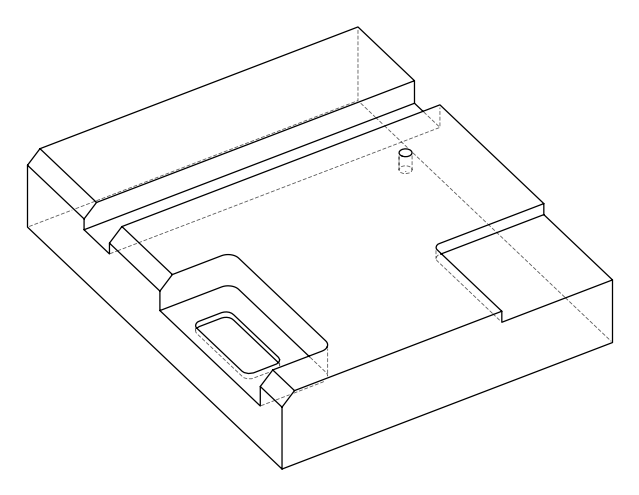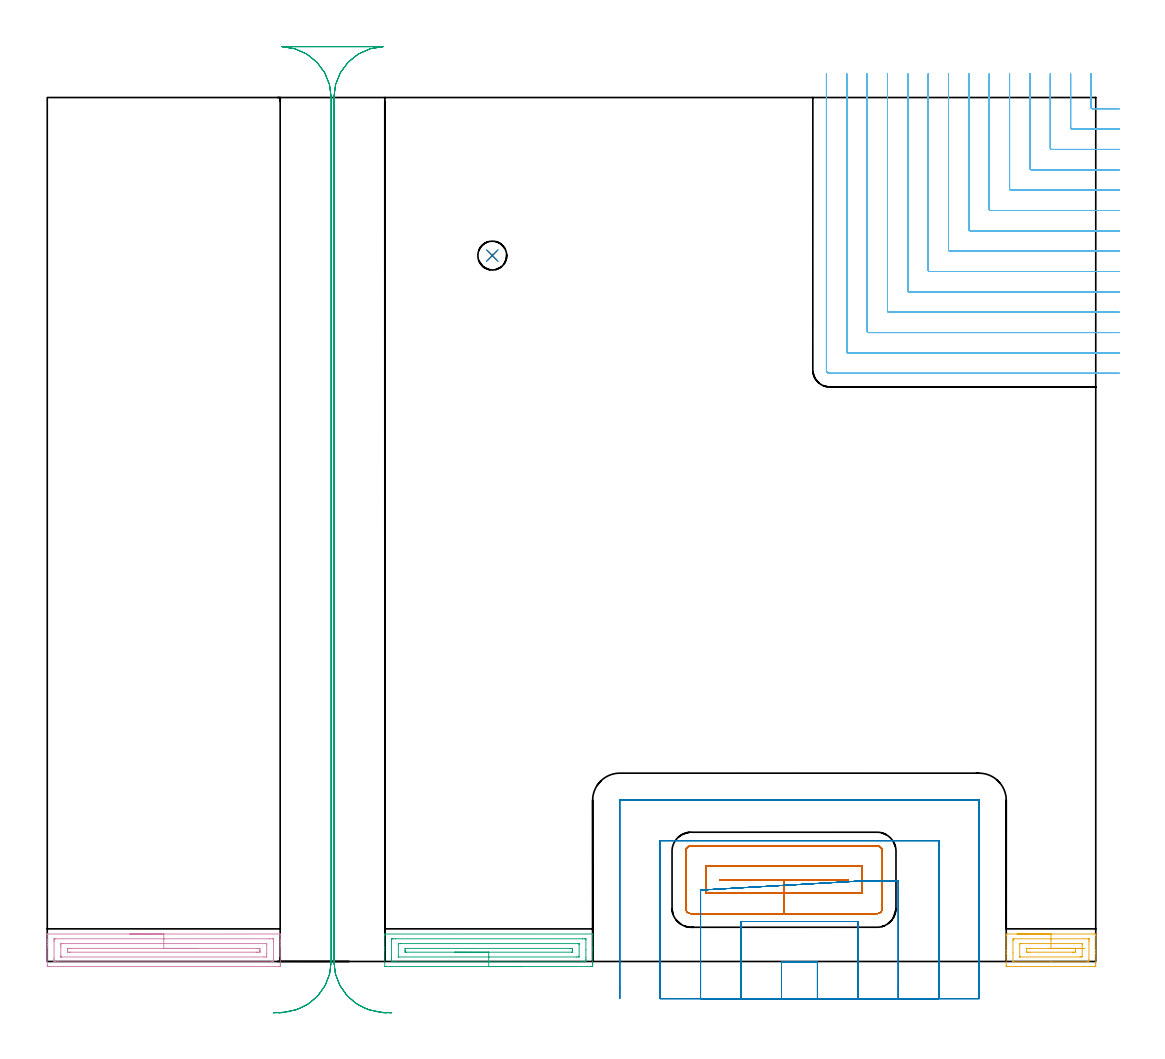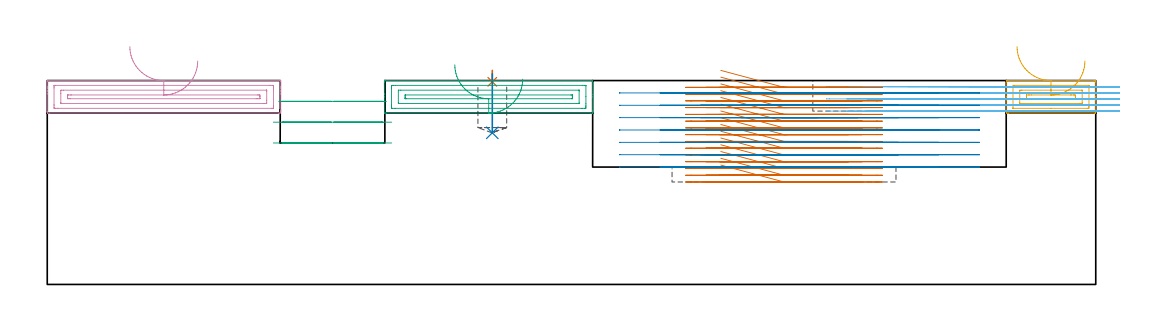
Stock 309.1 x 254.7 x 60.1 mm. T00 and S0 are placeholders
(PLAN: 9 operations, 5 tool changes, 52.2 min)
(1 SPOT_DRILL | STEP1POCKET | NXT0321_9005460120000 | 0.03 min | 0 mm3)
(2 DRILL_BLIND_HOLE_INTO_CENTER | STEP1POCKET | NXT0301_056 | 0.07 min | 812 mm3)
(3 AREA_MILL | FG_CHAMFER_SURFACE | UGT0205_001 | 2.16 min | 3353 mm3)
(4 AREA_MILL_1 | FG_CHAMFER_SURFACE_1 | UGT0205_001 | 2.4 min | 3428 mm3)
(5 AREA_MILL_2 | FG_CHAMFER_SURFACE_2 | UGT0205_001 | 1.04 min | 1481 mm3)
(6 MILL_CORNER_NOTCH_RECTANGULAR | CORNER_NOTCH_RECTANGULAR | NXT0201_009 | Follow Part, ap 2, ae 75% | 15.05 min | 63983 mm3)
(7 MILL_RECTANGULAR_POCKET | POCKET_RECTANGULAR_STRAIGHT | NXT0201_009 | Follow Part, ap 2, ae 75% | 11.64 min | 54462 mm3)
(8 MILL_SLOT | SLOT_PARTIAL_RECTANGULAR | UGT0201_134 | Follow Part, ap 3.975, ae 75% | 15.97 min | 124848 mm3)
(9 MILL_RECTANGULAR_SLOT | SLOT_RECTANGULAR | UGT0201_018 | Follow Part, ap 7.5, ae 75% | 3.86 min | 143843 mm3)
(TOOL NXT0321_9005460120000 | NC Spot Drill, 142deg, 12mm, Carbide, Uncoated | D12 PA142 FL30 Z2)
(TOOL NXT0301_056 | Carbide Drill 8.5mm [860.1-0850-026A1-MM 2214] | D8.5 PA140 FL47 Z2)
(TOOL UGT0205_001 | Chamfer Mill 20 x 3 x 45 deg. | D20 FL50 Z2)
(TOOL NXT0201_009 | ENDMILL 8mm [2P460-0800-NA 1630] | D8 FL26 Z6)
(TOOL UGT0201_134 | Carbide End Mill 15.9 | D15.9 FL30 Z4)
(TOOL UGT0201_018 | End mill 30 mm | D30 FL50 Z4)
(OP 1 SPOT_DRILL)
G17 G21 G94 G90
T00 M6
G54
G17 G0 G90 X131.2 Y208.1 S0 M3
G43 Z70.1 H0
G94 G81 G98 Z59.734 F250. R63.1
G80
M5
M2
(OP 2 DRILL_BLIND_HOLE_INTO_CENTER)
G17 G21 G94 G90
T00 M6
G54
G17 G0 G90 X131.2 Y208.1 S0 M3
G43 Z70.1 H1
G94 G81 G98 Z44.7 F250. R62.1
G80
M5
M2
(OP 3 AREA_MILL)
G17 G21 G94 G90
T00 M6
G54
G17 G0 G90 X140.15 Y-1.5 S1061 M3
G43 Z70.1 H0
Z60.5
G94 G1 X140.112 Z59.628 F250.
X139.998 Z58.763
X139.809 Z57.912
X139.547 Z57.08
X139.213 Z56.274
X138.81 Z55.5
X138.342 Z54.764
X137.81 Z54.072
X137.221 Z53.429
X136.578 Z52.84
X135.886 Z52.308
X135.15 Z51.84
X134.376 Z51.437
X133.57 Z51.103
X132.738 Z50.841
X131.886 Z50.652
X131.022 Z50.538
X130.15 Z50.5
X100.018
X99.537 Y-1.493 Z50.503
X99.51 Y-1.491 Z50.505
X99.5 Y-1.456 Z50.54
Y3.3 Z55.294
Y4.029 Z56.028
Y4.178 Z56.176
Y7.692 Z59.69
X99.501 Y7.964 Z59.962
X99.51 Y8.095 Z60.092
X99.575 Y8.1 Z60.1
X160.725
X160.79 Y8.095 Z60.092
X160.8 Y7.961 Z59.96
Y4.029 Z56.028
Y3.303 Z55.297
Y-0.727 Z51.269
X160.796 Y-1.092 Z50.904
X160.791 Y-1.491 Z50.505
X160.687 Y-1.494 Z50.503
X160.282 Y-1.5 Z50.5
X130.15
Y-0.086 Z51.914
X102.548
X101.791 Y-0.082 Z51.918
X101.656 Y-0.08 Z51.92
X101.51 Y-0.071 Z51.929
X101.507 Y-0.03 Z51.97
X101.502 Y0.073 Z52.073
X101.5 Y0.665 Z52.665
Y0.953 Z52.953
X101.501 Y5.935 Z57.935
X101.502 Y6.221 Z58.221
X101.51 Y6.511 Z58.511
X101.516 Y6.679 Z58.679
X101.602 Y6.681 Z58.681
X101.791 Y6.684 Z58.684
X101.92 Y6.685 Z58.685
X102.677 Y6.686 Z58.686
X157.752
X158.509 Y6.682 Z58.682
X158.644 Y6.68 Z58.68
X158.79 Y6.671 Z58.671
X158.793 Y6.63 Z58.63
X158.798 Y6.527 Z58.527
X158.8 Y3.451 Z55.451
Y1.255 Z53.255
X158.799 Y0.665 Z52.665
X158.798 Y0.379 Z52.379
X158.79 Y0.089 Z52.089
X158.784 Y-0.079 Z51.921
X158.698 Y-0.081 Z51.919
X158.509 Y-0.084 Z51.916
X158.38 Y-0.085 Z51.915
X157.623 Y-0.086 Z51.914
X130.15
Y1.328 Z53.328
X103.563 Y1.329 Z53.329
X103.532 Y1.33 Z53.33
X103.515 Y1.332 Z53.332
X103.512 Y1.334 Z53.334
X103.508 Y1.356 Z53.356
X103.502 Y1.481 Z53.481
X103.5 Y1.543 Z53.543
X103.501 Y5.118 Z57.118
X103.508 Y5.182 Z57.182
X103.518 Y5.265 Z57.265
X103.563 Y5.266 Z57.266
X104.234 Y5.271 Z57.271
X156.737
X156.768 Y5.27 Z57.27
X156.785 Y5.268 Z57.268
X156.788 Y5.266 Z57.266
X156.792 Y5.244 Z57.244
X156.798 Y5.119 Z57.119
X156.8 Y5.057 Z57.057
X156.799 Y1.482 Z53.482
X156.792 Y1.418 Z53.418
X156.782 Y1.335 Z53.335
X156.737 Y1.334 Z53.334
X156.066 Y1.329 Z53.329
X130.15 Y1.328 Z53.328
Y2.743 Z54.743
X105.897
X105.561 Y2.746 Z54.746
X105.526 Y2.749 Z54.749
X105.51 Y2.752 Z54.752
X105.508 Y2.777 Z54.777
X105.503 Y2.897 Z54.897
X105.5 Y3.137 Z55.137
X105.501 Y3.3 Z55.3
X105.504 Y3.658 Z55.658
X105.51 Y3.836 Z55.836
X105.512 Y3.851 Z55.851
X105.531 Y3.853 Z55.853
X105.579 Y3.855 Z55.855
X105.66 Y3.857 Z55.857
X154.403
X154.739 Y3.853 Z55.853
X154.774 Y3.851 Z55.851
X154.79 Y3.848 Z55.848
X154.792 Y3.823 Z55.823
X154.797 Y3.703 Z55.703
X154.8 Y3.463 Z55.463
X154.799 Y3.3 Z55.3
X154.796 Y2.942 Z54.942
X154.79 Y2.764 Z54.764
X154.789 Y2.749 Z54.749
X154.769 Y2.747 Z54.747
X154.721 Y2.744 Z54.744
X154.64 Y2.743 Z54.743
X130.15
X129.278 Z54.781
X128.414 Z54.895
X127.562 Z55.083
X126.73 Z55.346
X125.924 Z55.68
X125.15 Z56.082
X124.414 Z56.551
X123.722 Z57.082
X123.079 Z57.672
X122.49 Z58.315
X121.958 Z59.007
X121.49 Z59.743
X121.087 Z60.516
X120.753 Z61.322
X120.491 Z62.154
X120.302 Z63.006
X120.188 Z63.871
X120.15 Z64.743
G0 Z70.1
M5
M2
(OP 4 AREA_MILL_1)
G17 G21 G94 G90
T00 M6
G54
G17 G0 G90 X24.35 Y8.1 S1061 M3
G43 Z70.1 H0
G94 G1 X24.388 Z69.228 F250.
X24.502 Z68.363
X24.691 Z67.512
X24.953 Z66.68
X25.287 Z65.874
X25.69 Z65.1
X26.158 Z64.364
X26.69 Z63.672
X27.279 Z63.029
X27.922 Z62.439
X28.614 Z61.908
X29.35 Z61.44
X30.124 Z61.037
X30.93 Z60.703
X31.762 Z60.441
X32.614 Z60.252
X33.478 Z60.138
X34.35 Z60.1
X68.585
X68.69 Y8.094 Z60.092
X68.7 Y7.888 Z59.886
Y6.391 Z58.39
Y5.935 Z57.931
Y5.707 Z57.704
Y5.057 Z57.054
Y4.829 Z56.826
Y4.178 Z56.172
Y-0.767 Z51.23
X68.697 Y-1.092 Z50.905
X68.69 Y-1.491 Z50.505
X68.549 Y-1.496 Z50.502
X68.14 Y-1.5 Z50.5
X0.56
X0.151 Y-1.496 Z50.502
X0.01 Y-1.491 Z50.505
X0. Y-1.092 Z50.905
Y4.178 Z56.172
Y4.829 Z56.826
Y5.057 Z57.054
Y5.707 Z57.704
Y5.935 Z57.931
Y6.391 Z58.39
X0.001 Y7.889 Z59.888
X0.01 Y8.094 Z60.092
X0.115 Y8.1 Z60.1
X34.35
Y6.686 Z58.686
X65.602
X66.362 Y6.684 Z58.684
X66.493 Y6.683 Z58.683
X66.681 Y6.679 Z58.679
X66.69 Y6.619 Z58.619
X66.697 Y6.482 Z58.482
X66.699 Y5.935 Z57.935
X66.7 Y5.601 Z57.601
X66.699 Y0.665 Z52.665
X66.698 Y0.333 Z52.333
X66.69 Y-0.003 Z51.997
X66.684 Y-0.079 Z51.921
X66.646 Y-0.081 Z51.919
X66.551 Y-0.084 Z51.916
X66.362 Y-0.085 Z51.915
X66.232 Y-0.086 Z51.914
X3.098
X2.338 Y-0.085 Z51.915
X2.207 Y-0.083 Z51.917
X2.019 Y-0.079 Z51.921
X2.01 Y-0.019 Z51.981
X2.003 Y0.118 Z52.118
X2.001 Y0.665 Z52.665
X2. Y0.999 Z52.999
X2.001 Y5.935 Z57.935
X2.002 Y6.267 Z58.267
X2.01 Y6.603 Z58.603
X2.016 Y6.679 Z58.679
X2.054 Y6.681 Z58.681
X2.149 Y6.684 Z58.684
X2.338 Y6.685 Z58.685
X2.468 Y6.686 Z58.686
X34.35
Y5.271 Z57.271
X64.583
X64.655 Y5.27 Z57.27
X64.68 Y5.268 Z57.268
X64.688 Y5.266 Z57.266
X64.691 Y5.248 Z57.248
X64.697 Y5.172 Z57.172
X64.699 Y5.057 Z57.057
X64.7 Y4.941 Z56.941
Y2.306 Z54.306
X64.697 Y1.543 Z53.543
X64.694 Y1.433 Z53.433
X64.683 Y1.335 Z53.335
X64.583 Y1.334 Z53.334
X63.911 Y1.329 Z53.329
X4.117
X4.045 Y1.33 Z53.33
X4.02 Y1.332 Z53.332
X4.012 Y1.334 Z53.334
X4.009 Y1.352 Z53.352
X4.003 Y1.428 Z53.428
X4.001 Y1.543 Z53.543
X4. Y1.659 Z53.659
Y4.294 Z56.294
X4.003 Y5.057 Z57.057
X4.006 Y5.166 Z57.166
X4.018 Y5.264 Z57.264
X4.117 Y5.266 Z57.266
X4.789 Y5.271 Z57.271
X34.35
Y3.857 Z55.857
X61.915
X62.242 Y3.856 Z55.856
X62.608 Y3.851 Z55.851
X62.69 Y3.849 Z55.849
X62.694 Y3.705 Z55.705
X62.699 Y3.404 Z55.404
X62.7 Y3.3 Z55.3
X62.699 Y2.913 Z54.913
X62.697 Y2.816 Z54.816
X62.693 Y2.768 Z54.768
X62.69 Y2.75 Z54.75
X62.667 Y2.749 Z54.749
X62.477 Y2.745 Z54.745
X61.915 Y2.743 Z54.743
X61.591
X6.785
X6.458 Y2.744 Z54.744
X6.092 Y2.749 Z54.749
X6.01 Y2.751 Z54.751
X6.006 Y2.895 Z54.895
X6.001 Y3.196 Z55.196
X6. Y3.3 Z55.3
X6.001 Y3.687 Z55.687
X6.003 Y3.784 Z55.784
X6.007 Y3.832 Z55.832
X6.01 Y3.85 Z55.85
X6.033 Y3.851 Z55.851
X6.223 Y3.855 Z55.855
X6.785 Y3.857 Z55.857
X7.11
X34.35
X35.222 Z55.895
X36.086 Z56.009
X36.938 Z56.198
X37.77 Z56.46
X38.576 Z56.794
X39.35 Z57.197
X40.086 Z57.666
X40.778 Z58.197
X41.421 Z58.786
X42.01 Z59.429
X42.542 Z60.122
X43.01 Z60.857
X43.413 Z61.631
X43.747 Z62.437
X44.009 Z63.269
X44.198 Z64.121
X44.312 Z64.986
X44.35 Z65.857
G0 Z70.1
M5
M2
(OP 5 AREA_MILL_2)
G17 G21 G94 G90
T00 M6
G54
G17 G0 G90 X285.9 Y8.1 S1061 M3
G43 Z70.1 H0
G94 G1 X285.938 Z69.228 F250.
X286.052 Z68.363
X286.241 Z67.512
X286.503 Z66.68
X286.837 Z65.874
X287.24 Z65.1
X287.708 Z64.364
X288.24 Z63.672
X288.829 Z63.029
X289.472 Z62.439
X290.164 Z61.908
X290.9 Z61.44
X291.674 Z61.037
X292.48 Z60.703
X293.312 Z60.441
X294.164 Z60.252
X295.028 Z60.138
X295.9 Z60.1
X308.665
X309.09 Y8.093 Z60.093
X309.1 Y7.696 Z59.696
Y3.3 Z55.3
Y2.422 Z54.415
Y-0.648 Z51.347
X309.098 Y-1.092 Z50.903
X309.092 Y-1.491 Z50.505
X308.665 Y-1.5 Z50.5
X283.406
X283.135 Y-1.499 Z50.501
X282.708 Y-1.491 Z50.505
X282.7 Y-1.092 Z50.903
Y2.422 Z54.415
Y3.291 Z55.291
Y7.692 Z59.692
X282.71 Y8.093 Z60.093
X283.135 Y8.1 Z60.1
X295.9
Y6.686 Z58.686
X306.904 Y6.685 Z58.685
X307.033
X307.077 Y6.681 Z58.681
X307.091 Y6.678 Z58.678
X307.096 Y6.671 Z58.671
X307.099 Y6.659 Z58.659
X307.1 Y6.618 Z58.618
Y5.935 Z57.935
X307.099 Y0.47 Z52.47
X307.094 Y0.274 Z52.274
X307.082 Y-0.079 Z51.921
X306.904 Y-0.083 Z51.917
X306.775 Y-0.085 Z51.915
X295.9 Y-0.086 Z51.914
X284.896
X284.767 Y-0.085 Z51.915
X284.723 Y-0.081 Z51.919
X284.709 Y-0.078 Z51.922
X284.704 Y-0.071 Z51.929
X284.701 Y-0.059 Z51.941
X284.7 Y-0.018 Z51.982
Y2.519 Z54.519
X284.701 Y6.13 Z58.13
X284.706 Y6.326 Z58.326
X284.718 Y6.679 Z58.679
X284.896 Y6.683 Z58.683
X285.025 Y6.685 Z58.685
X295.9 Y6.686 Z58.686
Y5.271 Z57.271
X305.05
X305.069 Y5.269 Z57.269
X305.082 Y5.266 Z57.266
X305.09 Y5.245 Z57.245
X305.099 Y5.1 Z57.1
Y1.543 Z53.543
X305.09 Y1.341 Z53.341
X304.694 Y1.332 Z53.332
X304.478 Y1.329 Z53.329
X286.75
X286.731 Y1.331 Z53.331
X286.718 Y1.334 Z53.334
X286.71 Y1.355 Z53.355
X286.701 Y1.5 Z53.5
Y5.057 Z57.057
X286.71 Y5.259 Z57.259
X287.107 Y5.268 Z57.268
X287.322 Y5.271 Z57.271
X295.9
Y3.857 Z55.857
X301.622
X301.944
X302.502 Y3.856 Z55.856
X302.827 Y3.854 Z55.854
X303.079 Y3.85 Z55.85
X303.094 Y3.588 Z55.588
X303.098 Y3.3 Z55.3
Y3.002 Z55.002
X303.096 Y2.853 Z54.853
X303.092 Y2.779 Z54.779
X303.089 Y2.749 Z54.749
X303.056 Y2.748 Z54.748
X302.502 Y2.744 Z54.744
X302.18 Y2.743 Z54.743
X289.856
X289.298 Y2.744 Z54.744
X288.973 Y2.746 Z54.746
X288.721 Y2.75 Z54.75
X288.706 Y3.012 Z55.012
X288.702 Y3.3 Z55.3
Y3.598 Z55.598
X288.704 Y3.747 Z55.747
X288.708 Y3.821 Z55.821
X288.712 Y3.85 Z55.85
X288.744 Y3.852 Z55.852
X289.298 Y3.856 Z55.856
X289.62 Y3.857 Z55.857
X290.178
X295.9
X296.772 Z55.895
X297.636 Z56.009
X298.488 Z56.198
X299.32 Z56.46
X300.126 Z56.794
X300.9 Z57.197
X301.636 Z57.666
X302.328 Z58.197
X302.971 Z58.786
X303.56 Z59.429
X304.092 Z60.121
X304.56 Z60.857
X304.963 Z61.631
X305.297 Z62.437
X305.559 Z63.269
X305.748 Z64.121
X305.862 Z64.986
X305.9 Z65.857
G0 Z70.1
M5
M2
(OP 6 MILL_CORNER_NOTCH_RECTANGULAR)
G17 G21 G94 G90
T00 M6
G54
G17 G0 G90 X307.7 Y261.7 S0 M3
G43 Z70.1 H1
Z58.3
G94 G1 Y258.7 F250.
Y251.795 F500.
G3 X308.095 Y251.4 R0.4
G1 X313.1
X316.1 F250.
G0 Z70.1
X301.7 Y261.7
Z58.3
G1 Y258.7
Y245.795 F500.
G3 X302.095 Y245.4 R0.4
G1 X313.1
X316.1 F250.
G0 Z70.1
X295.7 Y261.7
Z58.3
G1 Y258.7
Y239.795 F500.
G3 X296.095 Y239.4 R0.4
G1 X313.1
X316.1 F250.
G0 Z70.1
X289.7 Y261.7
Z58.3
G1 Y258.7
Y233.796 F500.
G3 X290.096 Y233.4 R0.4
G1 X313.1
X316.1 F250.
G0 Z70.1
X283.7 Y261.7
Z58.3
G1 Y258.7
Y227.796 F500.
G3 X284.096 Y227.4 R0.4
G1 X313.1
X316.1 F250.
G0 Z70.1
X277.7 Y261.7
Z58.3
G1 Y258.7
Y221.796 F500.
G3 X278.096 Y221.4 R0.4
G1 X313.1
X316.1 F250.
G0 Z70.1
X271.7 Y261.7
Z58.3
G1 Y258.7
Y215.796 F500.
G3 X272.096 Y215.4 R0.4
G1 X313.1
X316.1 F250.
G0 Z70.1
X265.7 Y261.7
Z58.3
G1 Y258.7
Y209.797 F500.
G3 X266.097 Y209.4 R0.4
G1 X313.1
X316.1 F250.
G0 Z70.1
X259.7 Y261.7
Z58.3
G1 Y258.7
Y203.797 F500.
G3 X260.097 Y203.4 R0.4
G1 X313.1
X316.1 F250.
G0 Z70.1
X253.7 Y261.7
Z58.3
G1 Y258.7
Y197.797 F500.
G3 X254.097 Y197.4 R0.4
G1 X313.1
X316.1 F250.
G0 Z70.1
X247.7 Y261.7
Z58.3
G1 Y258.7
Y191.797 F500.
G3 X248.097 Y191.4 R0.4
G1 X313.1
X316.1 F250.
G0 Z70.1
X241.7 Y261.7
Z58.3
G1 Y258.7
Y185.797 F500.
G3 X242.097 Y185.4 R0.4
G1 X313.1
X316.1 F250.
G0 Z70.1
X235.7 Y261.7
Z58.3
G1 Y258.7
Y179.797 F500.
G3 X236.097 Y179.4 R0.4
G1 X313.1
X316.1 F250.
G0 Z70.1
X229.7 Y261.7
Z58.3
G1 Y258.7
Y174.3 F500.
G3 X230.6 Y173.4 R0.9
G1 X313.1
X316.1 F250.
G0 Z70.1
X307.7 Y261.7
Z56.5
G1 Y258.7
Y251.795 F500.
G3 X308.095 Y251.4 R0.4
G1 X313.1
X316.1 F250.
G0 Z70.1
X301.7 Y261.7
Z56.5
G1 Y258.7
Y245.795 F500.
G3 X302.095 Y245.4 R0.4
G1 X313.1
X316.1 F250.
G0 Z70.1
X295.7 Y261.7
Z56.5
G1 Y258.7
Y239.795 F500.
G3 X296.095 Y239.4 R0.4
G1 X313.1
X316.1 F250.
G0 Z70.1
X289.7 Y261.7
Z56.5
G1 Y258.7
Y233.796 F500.
G3 X290.096 Y233.4 R0.4
G1 X313.1
X316.1 F250.
G0 Z70.1
X283.7 Y261.7
Z56.5
G1 Y258.7
Y227.796 F500.
G3 X284.096 Y227.4 R0.4
G1 X313.1
X316.1 F250.
G0 Z70.1
X277.7 Y261.7
Z56.5
G1 Y258.7
Y221.796 F500.
G3 X278.096 Y221.4 R0.4
G1 X313.1
X316.1 F250.
G0 Z70.1
X271.7 Y261.7
Z56.5
G1 Y258.7
Y215.796 F500.
G3 X272.096 Y215.4 R0.4
G1 X313.1
X316.1 F250.
G0 Z70.1
X265.7 Y261.7
Z56.5
G1 Y258.7
Y209.797 F500.
G3 X266.097 Y209.4 R0.4
G1 X313.1
X316.1 F250.
G0 Z70.1
X259.7 Y261.7
Z56.5
G1 Y258.7
Y203.797 F500.
G3 X260.097 Y203.4 R0.4
G1 X313.1
X316.1 F250.
G0 Z70.1
X253.7 Y261.7
Z56.5
G1 Y258.7
Y197.797 F500.
G3 X254.097 Y197.4 R0.4
G1 X313.1
X316.1 F250.
G0 Z70.1
X247.7 Y261.7
Z56.5
G1 Y258.7
Y191.797 F500.
G3 X248.097 Y191.4 R0.4
G1 X313.1
X316.1 F250.
G0 Z70.1
X241.7 Y261.7
Z56.5
G1 Y258.7
Y185.797 F500.
G3 X242.097 Y185.4 R0.4
G1 X313.1
X316.1 F250.
G0 Z70.1
X235.7 Y261.7
Z56.5
G1 Y258.7
Y179.797 F500.
G3 X236.097 Y179.4 R0.4
G1 X313.1
X316.1 F250.
G0 Z70.1
X229.7 Y261.7
Z56.5
G1 Y258.7
Y174.3 F500.
G3 X230.6 Y173.4 R0.9
G1 X313.1
X316.1 F250.
G0 Z70.1
X307.7 Y261.7
Z54.7
G1 Y258.7
Y251.795 F500.
G3 X308.095 Y251.4 R0.4
G1 X313.1
X316.1 F250.
G0 Z70.1
X301.7 Y261.7
Z54.7
G1 Y258.7
Y245.795 F500.
G3 X302.095 Y245.4 R0.4
G1 X313.1
X316.1 F250.
G0 Z70.1
X295.7 Y261.7
Z54.7
G1 Y258.7
Y239.795 F500.
G3 X296.095 Y239.4 R0.4
G1 X313.1
X316.1 F250.
G0 Z70.1
X289.7 Y261.7
Z54.7
G1 Y258.7
Y233.796 F500.
G3 X290.096 Y233.4 R0.4
G1 X313.1
X316.1 F250.
G0 Z70.1
X283.7 Y261.7
Z54.7
G1 Y258.7
Y227.796 F500.
G3 X284.096 Y227.4 R0.4
G1 X313.1
X316.1 F250.
G0 Z70.1
X277.7 Y261.7
Z54.7
G1 Y258.7
Y221.796 F500.
G3 X278.096 Y221.4 R0.4
G1 X313.1
X316.1 F250.
G0 Z70.1
X271.7 Y261.7
Z54.7
G1 Y258.7
Y215.796 F500.
G3 X272.096 Y215.4 R0.4
G1 X313.1
X316.1 F250.
G0 Z70.1
X265.7 Y261.7
Z54.7
G1 Y258.7
Y209.797 F500.
G3 X266.097 Y209.4 R0.4
G1 X313.1
X316.1 F250.
G0 Z70.1
X259.7 Y261.7
Z54.7
G1 Y258.7
Y203.797 F500.
G3 X260.097 Y203.4 R0.4
G1 X313.1
X316.1 F250.
G0 Z70.1
X253.7 Y261.7
Z54.7
G1 Y258.7
Y197.797 F500.
G3 X254.097 Y197.4 R0.4
G1 X313.1
X316.1 F250.
G0 Z70.1
X247.7 Y261.7
Z54.7
G1 Y258.7
Y191.797 F500.
G3 X248.097 Y191.4 R0.4
G1 X313.1
X316.1 F250.
G0 Z70.1
X241.7 Y261.7
Z54.7
G1 Y258.7
Y185.797 F500.
G3 X242.097 Y185.4 R0.4
G1 X313.1
X316.1 F250.
G0 Z70.1
X235.7 Y261.7
Z54.7
G1 Y258.7
Y179.797 F500.
G3 X236.097 Y179.4 R0.4
G1 X313.1
X316.1 F250.
G0 Z70.1
X229.7 Y261.7
Z54.7
G1 Y258.7
Y174.3 F500.
G3 X230.6 Y173.4 R0.9
G1 X313.1
X316.1 F250.
G0 Z70.1
X307.7 Y261.7
Z52.9
G1 Y258.7
Y251.795 F500.
G3 X308.095 Y251.4 R0.4
G1 X313.1
X316.1 F250.
G0 Z70.1
X301.7 Y261.7
Z52.9
G1 Y258.7
Y245.795 F500.
G3 X302.095 Y245.4 R0.4
G1 X313.1
X316.1 F250.
G0 Z70.1
X295.7 Y261.7
Z52.9
G1 Y258.7
Y239.795 F500.
G3 X296.095 Y239.4 R0.4
G1 X313.1
X316.1 F250.
G0 Z70.1
X289.7 Y261.7
Z52.9
G1 Y258.7
Y233.796 F500.
G3 X290.096 Y233.4 R0.4
G1 X313.1
X316.1 F250.
G0 Z70.1
X283.7 Y261.7
Z52.9
G1 Y258.7
Y227.796 F500.
G3 X284.096 Y227.4 R0.4
G1 X313.1
X316.1 F250.
G0 Z70.1
X277.7 Y261.7
Z52.9
G1 Y258.7
Y221.796 F500.
G3 X278.096 Y221.4 R0.4
G1 X313.1
X316.1 F250.
G0 Z70.1
X271.7 Y261.7
Z52.9
G1 Y258.7
Y215.796 F500.
G3 X272.096 Y215.4 R0.4
G1 X313.1
X316.1 F250.
G0 Z70.1
X265.7 Y261.7
Z52.9
G1 Y258.7
Y209.797 F500.
G3 X266.097 Y209.4 R0.4
G1 X313.1
X316.1 F250.
G0 Z70.1
X259.7 Y261.7
Z52.9
G1 Y258.7
Y203.797 F500.
G3 X260.097 Y203.4 R0.4
G1 X313.1
X316.1 F250.
G0 Z70.1
X253.7 Y261.7
Z52.9
G1 Y258.7
Y197.797 F500.
G3 X254.097 Y197.4 R0.4
G1 X313.1
X316.1 F250.
G0 Z70.1
X247.7 Y261.7
Z52.9
G1 Y258.7
Y191.797 F500.
G3 X248.097 Y191.4 R0.4
G1 X313.1
X316.1 F250.
G0 Z70.1
X241.7 Y261.7
Z52.9
G1 Y258.7
Y185.797 F500.
G3 X242.097 Y185.4 R0.4
G1 X313.1
X316.1 F250.
G0 Z70.1
X235.7 Y261.7
Z52.9
G1 Y258.7
Y179.797 F500.
G3 X236.097 Y179.4 R0.4
G1 X313.1
X316.1 F250.
G0 Z70.1
X229.7 Y261.7
Z52.9
G1 Y258.7
Y174.3 F500.
G3 X230.6 Y173.4 R0.9
G1 X313.1
X316.1 F250.
G0 Z70.1
X307.7 Y261.7
Z51.1
G1 Y258.7
Y251.795 F500.
G3 X308.095 Y251.4 R0.4
G1 X313.1
X316.1 F250.
G0 Z70.1
X301.7 Y261.7
Z51.1
G1 Y258.7
Y245.795 F500.
G3 X302.095 Y245.4 R0.4
G1 X313.1
X316.1 F250.
G0 Z70.1
X295.7 Y261.7
Z51.1
G1 Y258.7
Y239.795 F500.
G3 X296.095 Y239.4 R0.4
G1 X313.1
X316.1 F250.
G0 Z70.1
X289.7 Y261.7
Z51.1
G1 Y258.7
Y233.796 F500.
G3 X290.096 Y233.4 R0.4
G1 X313.1
X316.1 F250.
G0 Z70.1
X283.7 Y261.7
Z51.1
G1 Y258.7
Y227.796 F500.
G3 X284.096 Y227.4 R0.4
G1 X313.1
X316.1 F250.
G0 Z70.1
X277.7 Y261.7
Z51.1
G1 Y258.7
Y221.796 F500.
G3 X278.096 Y221.4 R0.4
G1 X313.1
X316.1 F250.
G0 Z70.1
X271.7 Y261.7
Z51.1
G1 Y258.7
Y215.796 F500.
G3 X272.096 Y215.4 R0.4
G1 X313.1
X316.1 F250.
G0 Z70.1
X265.7 Y261.7
Z51.1
G1 Y258.7
Y209.797 F500.
G3 X266.097 Y209.4 R0.4
G1 X313.1
X316.1 F250.
G0 Z70.1
X259.7 Y261.7
Z51.1
G1 Y258.7
Y203.797 F500.
G3 X260.097 Y203.4 R0.4
G1 X313.1
X316.1 F250.
G0 Z70.1
X253.7 Y261.7
Z51.1
G1 Y258.7
Y197.797 F500.
G3 X254.097 Y197.4 R0.4
G1 X313.1
X316.1 F250.
G0 Z70.1
X247.7 Y261.7
Z51.1
G1 Y258.7
Y191.797 F500.
G3 X248.097 Y191.4 R0.4
G1 X313.1
X316.1 F250.
G0 Z70.1
X241.7 Y261.7
Z51.1
G1 Y258.7
Y185.797 F500.
G3 X242.097 Y185.4 R0.4
G1 X313.1
X316.1 F250.
G0 Z70.1
X235.7 Y261.7
Z51.1
G1 Y258.7
Y179.797 F500.
G3 X236.097 Y179.4 R0.4
G1 X313.1
X316.1 F250.
G0 Z70.1
X229.7 Y261.7
Z51.1
G1 Y258.7
Y174.3 F500.
G3 X230.6 Y173.4 R0.9
G1 X313.1
X316.1 F250.
G0 Z70.1
M5
M2
(OP 7 MILL_RECTANGULAR_POCKET)
G17 G21 G94 G90
T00 M6
G54
G17 G0 G90 X198.565 Y24.1 S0 M3
G43 Z70.1 H1
Z63.1
G94 G1 X217.2 Z58.107 F250.
X236.2 F500.
X198.2
X217.2
Y20.1
X240.2
Y28.1
X194.2
Y20.1
X217.2
Y14.1
X244.6
G3 X246.2 Y15.7 R1.6
G1 Y32.5
G3 X244.6 Y34.1 R1.6
G1 X189.8
G3 X188.2 Y32.5 R1.6
G1 Y15.7
G3 X189.8 Y14.1 R1.6
G1 X217.2
X218.2
G0 X198.565 Y24.1 Z61.107
G1 X217.2 Z56.113 F250.
X236.2 F500.
X198.2
X217.2
Y20.1
X240.2
Y28.1
X194.2
Y20.1
X217.2
Y14.1
X244.6
G3 X246.2 Y15.7 R1.6
G1 Y32.5
G3 X244.6 Y34.1 R1.6
G1 X189.8
G3 X188.2 Y32.5 R1.6
G1 Y15.7
G3 X189.8 Y14.1 R1.6
G1 X217.2
X218.2
G0 X198.565 Y24.1 Z59.113
G1 X217.2 Z54.12 F250.
X236.2 F500.
X198.2
X217.2
Y20.1
X240.2
Y28.1
X194.2
Y20.1
X217.2
Y14.1
X244.6
G3 X246.2 Y15.7 R1.6
G1 Y32.5
G3 X244.6 Y34.1 R1.6
G1 X189.8
G3 X188.2 Y32.5 R1.6
G1 Y15.7
G3 X189.8 Y14.1 R1.6
G1 X217.2
X218.2
G0 X198.565 Y24.1 Z57.12
G1 X217.2 Z52.127 F250.
X236.2 F500.
X198.2
X217.2
Y20.1
X240.2
Y28.1
X194.2
Y20.1
X217.2
Y14.1
X244.6
G3 X246.2 Y15.7 R1.6
G1 Y32.5
G3 X244.6 Y34.1 R1.6
G1 X189.8
G3 X188.2 Y32.5 R1.6
G1 Y15.7
G3 X189.8 Y14.1 R1.6
G1 X217.2
X218.2
G0 X198.565 Y24.1 Z55.127
G1 X217.2 Z50.133 F250.
X236.2 F500.
X198.2
X217.2
Y20.1
X240.2
Y28.1
X194.2
Y20.1
X217.2
Y14.1
X244.6
G3 X246.2 Y15.7 R1.6
G1 Y32.5
G3 X244.6 Y34.1 R1.6
G1 X189.8
G3 X188.2 Y32.5 R1.6
G1 Y15.7
G3 X189.8 Y14.1 R1.6
G1 X217.2
X218.2
G0 X198.565 Y24.1 Z53.133
G1 X217.2 Z48.14 F250.
X236.2 F500.
X198.2
X217.2
Y20.1
X240.2
Y28.1
X194.2
Y20.1
X217.2
Y14.1
X244.6
G3 X246.2 Y15.7 R1.6
G1 Y32.5
G3 X244.6 Y34.1 R1.6
G1 X189.8
G3 X188.2 Y32.5 R1.6
G1 Y15.7
G3 X189.8 Y14.1 R1.6
G1 X217.2
X218.2
G0 X198.565 Y24.1 Z51.14
G1 X217.2 Z46.147 F250.
X236.2 F500.
X198.2
X217.2
Y20.1
X240.2
Y28.1
X194.2
Y20.1
X217.2
Y14.1
X244.6
G3 X246.2 Y15.7 R1.6
G1 Y32.5
G3 X244.6 Y34.1 R1.6
G1 X189.8
G3 X188.2 Y32.5 R1.6
G1 Y15.7
G3 X189.8 Y14.1 R1.6
G1 X217.2
X218.2
G0 X198.565 Y24.1 Z49.147
G1 X217.2 Z44.153 F250.
X236.2 F500.
X198.2
X217.2
Y20.1
X240.2
Y28.1
X194.2
Y20.1
X217.2
Y14.1
X244.6
G3 X246.2 Y15.7 R1.6
G1 Y32.5
G3 X244.6 Y34.1 R1.6
G1 X189.8
G3 X188.2 Y32.5 R1.6
G1 Y15.7
G3 X189.8 Y14.1 R1.6
G1 X217.2
X218.2
G0 X198.565 Y24.1 Z47.153
G1 X217.2 Z42.16 F250.
X236.2 F500.
X198.2
X217.2
Y20.1
X240.2
Y28.1
X194.2
Y20.1
X217.2
Y14.1
X244.6
G3 X246.2 Y15.7 R1.6
G1 Y32.5
G3 X244.6 Y34.1 R1.6
G1 X189.8
G3 X188.2 Y32.5 R1.6
G1 Y15.7
G3 X189.8 Y14.1 R1.6
G1 X217.2
X218.2
G0 X198.565 Y24.1 Z45.16
G1 X217.2 Z40.167 F250.
X236.2 F500.
X198.2
X217.2
Y20.1
X240.2
Y28.1
X194.2
Y20.1
X217.2
Y14.1
X244.6
G3 X246.2 Y15.7 R1.6
G1 Y32.5
G3 X244.6 Y34.1 R1.6
G1 X189.8
G3 X188.2 Y32.5 R1.6
G1 Y15.7
G3 X189.8 Y14.1 R1.6
G1 X217.2
X218.2
G0 X198.565 Y24.1 Z43.167
G1 X217.2 Z38.173 F250.
X236.2 F500.
X198.2
X217.2
Y20.1
X240.2
Y28.1
X194.2
Y20.1
X217.2
Y14.1
X244.6
G3 X246.2 Y15.7 R1.6
G1 Y32.5
G3 X244.6 Y34.1 R1.6
G1 X189.8
G3 X188.2 Y32.5 R1.6
G1 Y15.7
G3 X189.8 Y14.1 R1.6
G1 X217.2
X218.2
G0 X198.565 Y24.1 Z41.173
G1 X217.2 Z36.18 F250.
X236.2 F500.
X198.2
X217.2
Y20.1
X240.2
Y28.1
X194.2
Y20.1
X217.2
Y14.1
X244.6
G3 X246.2 Y15.7 R1.6
G1 Y32.5
G3 X244.6 Y34.1 R1.6
G1 X189.8
G3 X188.2 Y32.5 R1.6
G1 Y15.7
G3 X189.8 Y14.1 R1.6
G1 X217.2
X218.2
G0 X198.565 Y24.1 Z39.18
G1 X217.2 Z34.187 F250.
X236.2 F500.
X198.2
X217.2
Y20.1
X240.2
Y28.1
X194.2
Y20.1
X217.2
Y14.1
X244.6
G3 X246.2 Y15.7 R1.6
G1 Y32.5
G3 X244.6 Y34.1 R1.6
G1 X189.8
G3 X188.2 Y32.5 R1.6
G1 Y15.7
G3 X189.8 Y14.1 R1.6
G1 X217.2
X218.2
G0 X198.565 Y24.1 Z37.187
G1 X217.2 Z32.193 F250.
X236.2 F500.
X198.2
X217.2
Y20.1
X240.2
Y28.1
X194.2
Y20.1
X217.2
Y14.1
X244.6
G3 X246.2 Y15.7 R1.6
G1 Y32.5
G3 X244.6 Y34.1 R1.6
G1 X189.8
G3 X188.2 Y32.5 R1.6
G1 Y15.7
G3 X189.8 Y14.1 R1.6
G1 X217.2
X218.2
G0 X198.565 Y24.1 Z35.193
G1 X217.2 Z30.2 F250.
X236.2 F500.
X198.2
X217.2
Y20.1
X240.2
Y28.1
X194.2
Y20.1
X217.2
Y14.1
X244.6
G3 X246.2 Y15.7 R1.6
G1 Y32.5
G3 X244.6 Y34.1 R1.6
G1 X189.8
G3 X188.2 Y32.5 R1.6
G1 Y15.7
G3 X189.8 Y14.1 R1.6
G1 X217.2
X218.2
G0 Z70.1
M5
M2
(OP 8 MILL_SLOT)
G17 G21 G94 G90
T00 M6
G54
G17 G0 G90 X227.05 Y-10.95 S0 M3
G43 Z70.1 H0
Z56.457
G94 G1 Y-7.95 F250.
Y-0.15 F500.
X216.45
Y-7.95
Y-10.95 F250.
X238.975
Y-7.95
Y11.775 F500.
X204.525
Y-7.95
Y-10.95 F250.
X250.9
Y-7.95
Y23.7 F500.
X242.25
X239.25 F250.
X192.6 Y21.05 F500.
Y18.05 F250.
Y-7.95 F500.
Y-10.95 F250.
X262.825
Y-7.95
Y35.625 F500.
X180.675
Y-7.95
Y-10.95 F250.
X274.75
Y-7.95
Y47.5 F500.
X274.752 Y47.53
X274.73 Y47.552
X274.7 Y47.55
X168.8
X168.77 Y47.552
X168.748 Y47.53
X168.75 Y47.5
Y-7.95
Y-10.95 F250.
G0 X227.05 Z52.814
G1 Y-7.95
Y-0.15 F500.
X216.45
Y-7.95
Y-10.95 F250.
X238.975
Y-7.95
Y11.775 F500.
X204.525
Y-7.95
Y-10.95 F250.
X250.9
Y-7.95
Y23.7 F500.
X242.25
X239.25 F250.
X192.6 Y21.05 F500.
Y18.05 F250.
Y-7.95 F500.
Y-10.95 F250.
X262.825
Y-7.95
Y35.625 F500.
X180.675
Y-7.95
Y-10.95 F250.
X274.75
Y-7.95
Y47.5 F500.
X274.752 Y47.53
X274.73 Y47.552
X274.7 Y47.55
X168.8
X168.77 Y47.552
X168.748 Y47.53
X168.75 Y47.5
Y-7.95
Y-10.95 F250.
G0 X227.05 Z49.171
G1 Y-7.95
Y-0.15 F500.
X216.45
Y-7.95
Y-10.95 F250.
X238.975
Y-7.95
Y11.775 F500.
X204.525
Y-7.95
Y-10.95 F250.
X250.9
Y-7.95
Y23.7 F500.
X242.25
X239.25 F250.
X192.6 Y21.05 F500.
Y18.05 F250.
Y-7.95 F500.
Y-10.95 F250.
X262.825
Y-7.95
Y35.625 F500.
X180.675
Y-7.95
Y-10.95 F250.
X274.75
Y-7.95
Y47.5 F500.
X274.752 Y47.53
X274.73 Y47.552
X274.7 Y47.55
X168.8
X168.77 Y47.552
X168.748 Y47.53
X168.75 Y47.5
Y-7.95
Y-10.95 F250.
G0 X227.05 Z45.529
G1 Y-7.95
Y-0.15 F500.
X216.45
Y-7.95
Y-10.95 F250.
X238.975
Y-7.95
Y11.775 F500.
X204.525
Y-7.95
Y-10.95 F250.
X250.9
Y-7.95
Y23.7 F500.
X242.25
X239.25 F250.
X192.6 Y21.05 F500.
Y18.05 F250.
Y-7.95 F500.
Y-10.95 F250.
X262.825
Y-7.95
Y35.625 F500.
X180.675
Y-7.95
Y-10.95 F250.
X274.75
Y-7.95
Y47.5 F500.
X274.752 Y47.53
X274.73 Y47.552
X274.7 Y47.55
X168.8
X168.77 Y47.552
X168.748 Y47.53
X168.75 Y47.5
Y-7.95
Y-10.95 F250.
G0 X227.05 Z41.886
G1 Y-7.95
Y-0.15 F500.
X216.45
Y-7.95
Y-10.95 F250.
X238.975
Y-7.95
Y11.775 F500.
X204.525
Y-7.95
Y-10.95 F250.
X250.9
Y-7.95
Y23.7 F500.
X242.25
X239.25 F250.
X192.6 Y21.05 F500.
Y18.05 F250.
Y-7.95 F500.
Y-10.95 F250.
X262.825
Y-7.95
Y35.625 F500.
X180.675
Y-7.95
Y-10.95 F250.
X274.75
Y-7.95
Y47.5 F500.
X274.752 Y47.53
X274.73 Y47.552
X274.7 Y47.55
X168.8
X168.77 Y47.552
X168.748 Y47.53
X168.75 Y47.5
Y-7.95
Y-10.95 F250.
G0 X227.05 Z38.243
G1 Y-7.95
Y-0.15 F500.
X216.45
Y-7.95
Y-10.95 F250.
X238.975
Y-7.95
Y11.775 F500.
X204.525
Y-7.95
Y-10.95 F250.
X250.9
Y-7.95
Y23.7 F500.
X242.25
X239.25 F250.
X192.6 Y21.05 F500.
Y18.05 F250.
Y-7.95 F500.
Y-10.95 F250.
X262.825
Y-7.95
Y35.625 F500.
X180.675
Y-7.95
Y-10.95 F250.
X274.75
Y-7.95
Y47.5 F500.
X274.752 Y47.53
X274.73 Y47.552
X274.7 Y47.55
X168.8
X168.77 Y47.552
X168.748 Y47.53
X168.75 Y47.5
Y-7.95
Y-10.95 F250.
G0 X227.05 Z34.6
G1 Y-7.95
Y-0.15 F500.
X216.45
Y-7.95
Y-10.95 F250.
X238.975
Y-7.95
Y11.775 F500.
X204.525
Y-7.95
Y-10.95 F250.
X250.9
Y-7.95
Y23.7 F500.
X242.25
X239.25 F250.
X192.6 Y21.05 F500.
Y18.05 F250.
Y-7.95 F500.
Y-10.95 F250.
X262.825
Y-7.95
Y35.625 F500.
X180.675
Y-7.95
Y-10.95 F250.
X274.75
Y-7.95
Y47.5 F500.
X274.752 Y47.53
X274.73 Y47.552
X274.7 Y47.55
X168.8
X168.77 Y47.552
X168.748 Y47.53
X168.75 Y47.5
Y-7.95
Y-10.95 F250.
G0 Z70.1
M5
M2
(OP 9 MILL_RECTANGULAR_SLOT)
G17 G21 G94 G90
T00 M6
G54
G17 G0 G90 X99.986 Y-15.289 S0 M3
G43 Z70.1 H0
Z53.967
G94 G1 X97.027 Y-14.795 F250.
G2 X84.5 Y0. R15. F500.
G1 Y254.7
G2 X98.952 Y269.69 R15.
G1 Y269.7
X69.248
Y269.69
G2 X83.7 Y254.7 R15.
G1 Y0.
G2 X71.173 Y-14.795 R15.
G1 X68.214 Y-15.289 F250.
G0 X101.546 Y-15.16 Z47.833
G1 X98.552 Y-14.97
G2 X84.5 Y0. R15. F500.
G1 Y254.7
G2 X98.952 Y269.69 R15.
G1 X69.248
G2 X83.7 Y254.7 R15.
G1 Y0.
G2 X69.648 Y-14.97 R15.
G1 X66.654 Y-15.16 F250.
G0 X101.546 Z41.7
G1 X98.552 Y-14.97
G2 X84.5 Y0. R15. F500.
G1 Y254.7
G2 X98.952 Y269.69 R15.
G1 X69.248
G2 X83.7 Y254.7 R15.
G1 Y0.
G2 X69.648 Y-14.97 R15.
G1 X66.654 Y-15.16 F250.
G0 Z70.1
M5
M2
